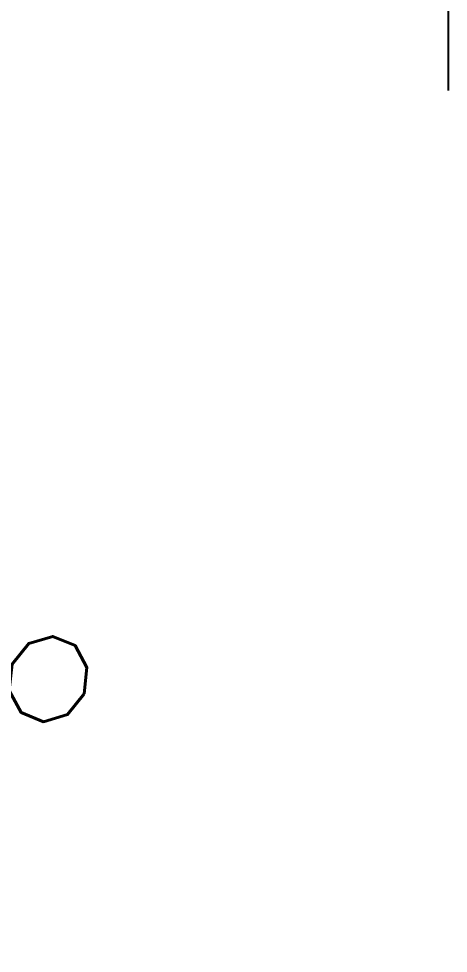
# Model space of a CAD drawing. Header units: inches. Extents: x -347369 to -260369, y 119522 to 149869.
# Drawn here: x -323241 to -322787, y 136284 to 137271 of the extents above; entities that cross this region are included whole.
import ezdxf

# ---------------------------------------------------------------- set-up
doc = ezdxf.new("R2010")
doc.units = ezdxf.units.IN
doc.header["$LTSCALE"] = 300
doc.layers.add('MACCHINA', color=40, linetype='Continuous')
doc.layers.add('QUOTE', color=7, linetype='Continuous')
doc.styles.get("Standard").update_dxf_attribs({"font": 'romans.shx'})
doc.dimstyles.new('sc1a100', dxfattribs={"dimscale": 100, "dimtxt": 3, "dimasz": 3, "dimexe": 0, "dimexo": 0, "dimgap": 1, "dimtad": 1, "dimzin": 12, "dimdsep": 46, "dimtxsty": 'Standard', "dimblk": 'CLOSEDBLANK', "dimcen": 1, "dimclrd": 253, "dimclre": 253, "dimclrt": 2, "dimadec": 0, "dimazin": 3, "dimtfac": 1, "dimtmove": 0, "dimatfit": 1, "dimldrblk": 'CLOSEDBLANK', "dimfxl": 1, "dimtolj": 1, "dimtzin": 0, "dimarcsym": 0})

# ---------------------------------------------------------------- blocks, each defined once
blk = doc.blocks.new('_ClosedBlank')
at = {"color": 0, "linetype": 'ByBlock', "lineweight": -2}
for p, q in [((-1, 0.1667), (0, 0)), ((-1, 0.1667), (-1, -0.1667)), ((0, 0), (-1, -0.1667))]:
    blk.add_line(p, q, dxfattribs=at)
blk = doc.blocks.new('*D28')
at = {"layer": 'Defpoints', "color": 0, "transparency": 16777216}
for p in [(-322483.62, 140399.66), (-321493.68, 139989.61), (-324251.39, 137231.89), (-323921.75, 136508.74), (-322483.62, 136499.66)]:
    blk.add_point(p, dxfattribs=at)
at = {"layer": 'QUOTE', "color": 253, "lineweight": -2, "transparency": 16777216}
for p, q in [((-324251.39, 137231.89), (-324517.44, 136965.84)), ((-322483.62, 136499.66), (-322483.62, 136123.4))]:
    blk.add_line(p, q, dxfattribs=at)
blk.add_arc((-322483.62, 138999.66), 2876.26, 230.97879, 264.02121, dxfattribs=at)
at = {"layer": 'QUOTE', "color": 253, "lineweight": -2, "transparency": 16777216, "xscale": 300, "yscale": 300, "zscale": 300}
for p, rotation in [((-324517.44, 136965.84), 137.9893954922992), ((-322483.62, 136123.4), 357.0106045077002)]:
    blk.add_blockref('_ClosedBlank', p, dxfattribs=dict(at, rotation=rotation))
at = {"layer": 'QUOTE', "color": 2, "transparency": 16777216, "insert": (-323488.65, 136573.31), "char_height": 300, "attachment_point": 5, "rotation": 337.5}
blk.add_mtext('\\A1;45°', dxfattribs=at)
blk = doc.blocks.new('*D38')
at = {"layer": 'Defpoints', "color": 0, "transparency": 16777216}
for p in [(-322483.62, 140399.66), (-323696.06, 139699.66), (-320318.56, 137749.66), (-322483.62, 136499.66), (-321507.47, 136317.71)]:
    blk.add_point(p, dxfattribs=at)
at = {"layer": 'QUOTE', "color": 253, "lineweight": -2, "transparency": 16777216}
for p, q in [((-320318.56, 137749.66), (-320011.93, 137572.62)), ((-322483.62, 136499.66), (-322483.62, 136145.58))]:
    blk.add_line(p, q, dxfattribs=at)
blk.add_arc((-322483.62, 138999.66), 2854.07, 276.02531, 323.97469, dxfattribs=at)
at = {"layer": 'QUOTE', "color": 253, "lineweight": -2, "transparency": 16777216, "xscale": 300, "yscale": 300, "zscale": 300}
for p, rotation in [((-320011.93, 137572.62), 56.98734634615995), ((-322483.62, 136145.58), 183.0126536538403)]:
    blk.add_blockref('_ClosedBlank', p, dxfattribs=dict(at, rotation=rotation))
at = {"layer": 'QUOTE', "color": 2, "transparency": 16777216, "insert": (-321181.59, 136744.46), "char_height": 300, "attachment_point": 5, "rotation": 30}
blk.add_mtext('\\A1;60°', dxfattribs=at)
blk = doc.blocks.new('A$Cad528b1c')
at = {"layer": 'MACCHINA'}
blk.add_line((-303.82, -1620.49), (-303.82, -1804.71), dxfattribs=at)

msp = doc.modelspace()

# ---------------------------------------------------------------- block references
msp.add_blockref('A$Cad528b1c', (-322483.625, 138999.656))

# ---------------------------------------------------------------- dimensions: what is measured, and where the dimension line sits
at = {"layer": 'QUOTE'}
for base, line2, picture, middle in [((-323921.753, 136508.745), ((-324251.392, 137231.889), (-321493.675, 139989.605)), '*D28', (-323488.649, 136573.311)), ((-321507.475, 136317.706), ((-320318.561, 137749.656), (-323696.06, 139699.656)), '*D38', (-321181.589, 136744.464))]:
    dim = msp.add_angular_dim_2l(base=base, line1=((-322483.625, 136499.656), (-322483.625, 140399.656)), line2=line2, dimstyle='sc1a100', dxfattribs=at)
    dim.commit()
    dim.dimension.update_dxf_attribs({"geometry": picture, "text_midpoint": middle})

doc.saveas('drawing.dxf')
